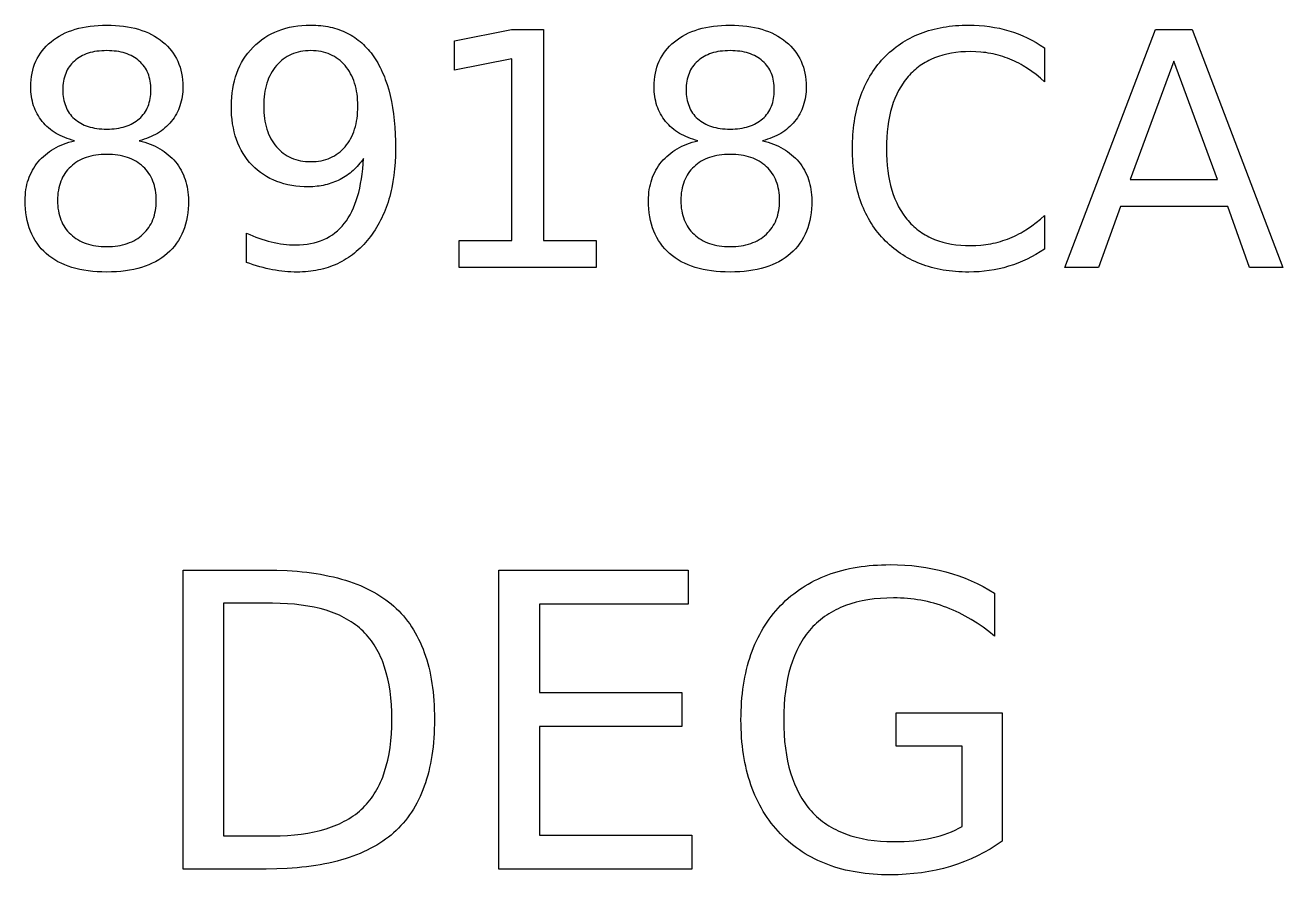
# Model space of a CAD drawing. Header units: millimetres. Extents: x 9.6 to 25.4, y 1.4 to 4.5.
# Drawn here: x 20.768 to 25.429, y 1.35 to 4.5 of the extents above; entities that cross this region are included whole.
import ezdxf

# ---------------------------------------------------------------- set-up
doc = ezdxf.new("R2010")
doc.units = ezdxf.units.MM

msp = doc.modelspace()

# ---------------------------------------------------------------- linework, layer by layer
at = {"layer": 'LASER_OUTLINE'}
for points in [[(20.951477, 4.071557), (20.942007, 4.074052), (20.932803, 4.076811), (20.923862, 4.079833), (20.915189, 4.083118), (20.90678, 4.086666), (20.898637, 4.090477), (20.89076, 4.094551), (20.883148, 4.098889), (20.875802, 4.103489), (20.86872, 4.108353), (20.861905, 4.11348), (20.855354, 4.11887), (20.84907, 4.124524), (20.84305, 4.13044), (20.837297, 4.13662), (20.831809, 4.143063), (20.82662, 4.149727), (20.821767, 4.156572), (20.817248, 4.163596), (20.813064, 4.170801), (20.809216, 4.178185), (20.805701, 4.18575), (20.80252, 4.193495), (20.799675, 4.20142), (20.797165, 4.209524), (20.794989, 4.217809), (20.793149, 4.226274), (20.791642, 4.234919), (20.79047, 4.243744), (20.789634, 4.25275), (20.789131, 4.261935), (20.788964, 4.2713), (20.789258, 4.28435), (20.790141, 4.297053), (20.791613, 4.30941), (20.793673, 4.321421), (20.796322, 4.333085), (20.79956, 4.344403), (20.803386, 4.355375), (20.807801, 4.366001), (20.812804, 4.37628), (20.818396, 4.386213), (20.824577, 4.3958), (20.831347, 4.405041), (20.838705, 4.413935), (20.846652, 4.422483), (20.855187, 4.430685), (20.864311, 4.438541), (20.873947, 4.445983), (20.88402, 4.452945), (20.894529, 4.459427), (20.905476, 4.465429), (20.916856, 4.470951), (20.928674, 4.475992), (20.940929, 4.480554), (20.953619, 4.484635), (20.966746, 4.488236), (20.980309, 4.491357), (20.994309, 4.493998), (21.008744, 4.496159), (21.023616, 4.497839), (21.038925, 4.49904), (21.054669, 4.49976), (21.07085, 4.5), (21.087101, 4.49976), (21.102909, 4.49904), (21.118274, 4.497839), (21.133196, 4.496159), (21.147675, 4.493998), (21.16171, 4.491357), (21.175301, 4.488236), (21.18845, 4.484635), (21.201156, 4.480554), (21.213418, 4.475992), (21.225237, 4.470951), (21.236613, 4.465429), (21.247546, 4.459427), (21.258035, 4.452945), (21.268082, 4.445983), (21.277685, 4.438541), (21.286773, 4.430685), (21.295275, 4.422483), (21.30319, 4.413935), (21.31052, 4.405041), (21.317262, 4.3958), (21.323419, 4.386213), (21.328989, 4.37628), (21.333973, 4.366001), (21.338372, 4.355375), (21.342182, 4.344403), (21.345408, 4.333085), (21.348045, 4.321421), (21.350097, 4.30941), (21.351563, 4.297053), (21.352443, 4.28435), (21.352736, 4.2713), (21.35257, 4.261935), (21.352066, 4.25275), (21.35123, 4.243744), (21.350058, 4.234919), (21.348552, 4.226274), (21.346711, 4.217809), (21.344535, 4.209524), (21.342025, 4.20142), (21.33918, 4.193495), (21.336, 4.18575), (21.332485, 4.178185), (21.328636, 4.170801), (21.324452, 4.163596), (21.319933, 4.156572), (21.315081, 4.149727), (21.309892, 4.143063), (21.304406, 4.13662), (21.298659, 4.13044), (21.292651, 4.124524), (21.286383, 4.11887), (21.279853, 4.11348), (21.273063, 4.108353), (21.266012, 4.103489), (21.2587, 4.098889), (21.251127, 4.094551), (21.243294, 4.090477), (21.2352, 4.086666), (21.226844, 4.083118), (21.218228, 4.079833), (21.209351, 4.076811), (21.200213, 4.074052), (21.190814, 4.071557), (21.20145, 4.068895), (21.211788, 4.065934), (21.221829, 4.062672), (21.231572, 4.05911), (21.241017, 4.055248), (21.250164, 4.051086), (21.259013, 4.046624), (21.267564, 4.041862), (21.275818, 4.036799), (21.283774, 4.031437), (21.291432, 4.025774), (21.298793, 4.019811), (21.305855, 4.013549), (21.312621, 4.006986), (21.319087, 4.000123), (21.325256, 3.99296), (21.331089, 3.985545), (21.336545, 3.977927), (21.341624, 3.970107), (21.346328, 3.962082), (21.350655, 3.953855), (21.354606, 3.945425), (21.35818, 3.936791), (21.361379, 3.927955), (21.364202, 3.918915), (21.366646, 3.909672), (21.368716, 3.900226), (21.37041, 3.890577), (21.371727, 3.880724), (21.372667, 3.870669), (21.373231, 3.86041), (21.373419, 3.849949), (21.373114, 3.834152), (21.372197, 3.818822), (21.370667, 3.803958), (21.368526, 3.78956), (21.365773, 3.775629), (21.362409, 3.762164), (21.358432, 3.749165), (21.353845, 3.736633), (21.348644, 3.724567), (21.342833, 3.712967), (21.33641, 3.701833), (21.329375, 3.691166), (21.321728, 3.680965), (21.313471, 3.671231), (21.3046, 3.661962), (21.295119, 3.65316), (21.285066, 3.644859), (21.274485, 3.637094), (21.263376, 3.629864), (21.251738, 3.623169), (21.239571, 3.61701), (21.226876, 3.611387), (21.213652, 3.606299), (21.1999, 3.601747), (21.18562, 3.597731), (21.170809, 3.594249), (21.155471, 3.591304), (21.139604, 3.588894), (21.123208, 3.587019), (21.106285, 3.585681), (21.088831, 3.584877), (21.07085, 3.584609), (21.052869, 3.584877), (21.035416, 3.585681), (21.018493, 3.587019), (21.002097, 3.588894), (20.98623, 3.591304), (20.970892, 3.594249), (20.956081, 3.597731), (20.9418, 3.601747), (20.928048, 3.606299), (20.914824, 3.611387), (20.90213, 3.61701), (20.889962, 3.623169), (20.878324, 3.629864), (20.867216, 3.637094), (20.856634, 3.644859), (20.846582, 3.65316), (20.8371, 3.661962), (20.82823, 3.671231), (20.819972, 3.680965), (20.812326, 3.691166), (20.80529, 3.701833), (20.798868, 3.712967), (20.793056, 3.724567), (20.787856, 3.736633), (20.783268, 3.749165), (20.779292, 3.762164), (20.775927, 3.775629), (20.773174, 3.78956), (20.771034, 3.803958), (20.769504, 3.818822), (20.768586, 3.834152), (20.768282, 3.849949), (20.76847, 3.86041), (20.769039, 3.870669), (20.769984, 3.880724), (20.77131, 3.890577), (20.773013, 3.900226), (20.775095, 3.909672), (20.777556, 3.918915), (20.780395, 3.927955), (20.783614, 3.936791), (20.787211, 3.945425), (20.791185, 3.953855), (20.795538, 3.962082), (20.800272, 3.970107), (20.805383, 3.977927), (20.810871, 3.985545), (20.816739, 3.99296), (20.822944, 4.000123), (20.829445, 4.006986), (20.836241, 4.013549), (20.843332, 4.019811), (20.850719, 4.025774), (20.858401, 4.031437), (20.86638, 4.036799), (20.874654, 4.041862), (20.883222, 4.046624), (20.892086, 4.051086), (20.901246, 4.055248), (20.910701, 4.05911), (20.920452, 4.062672), (20.930498, 4.065934), (20.940841, 4.068895)], [(21.589118, 3.620067), (21.589118, 3.728803), (21.600365, 3.723641), (21.611649, 3.718793), (21.622969, 3.71426), (21.634327, 3.71004), (21.645722, 3.706134), (21.657152, 3.702542), (21.66862, 3.699264), (21.680125, 3.6963), (21.691621, 3.693669), (21.703063, 3.691388), (21.714447, 3.689458), (21.725777, 3.687879), (21.737051, 3.686651), (21.74827, 3.685774), (21.759434, 3.685247), (21.770542, 3.685072), (21.785097, 3.685382), (21.799217, 3.686314), (21.8129, 3.687866), (21.826147, 3.69004), (21.838958, 3.692834), (21.851332, 3.696249), (21.86327, 3.700286), (21.874772, 3.704943), (21.885838, 3.710221), (21.896466, 3.71612), (21.906659, 3.72264), (21.916415, 3.729781), (21.925736, 3.737544), (21.934621, 3.745927), (21.943067, 3.754931), (21.951079, 3.764555), (21.958664, 3.774813), (21.965829, 3.785714), (21.972578, 3.79726), (21.97891, 3.80945), (21.984822, 3.822283), (21.990317, 3.835761), (21.995396, 3.849883), (22.000054, 3.864649), (22.004296, 3.880059), (22.00812, 3.896112), (22.011526, 3.91281), (22.014514, 3.930152), (22.017086, 3.948138), (22.019237, 3.966769), (22.020972, 3.986043), (22.022289, 4.005961), (22.017933, 3.999701), (22.013434, 3.993625), (22.008792, 3.987734), (22.004006, 3.982027), (21.999078, 3.976505), (21.994006, 3.971168), (21.988791, 3.966016), (21.983435, 3.961048), (21.977933, 3.956265), (21.972288, 3.951667), (21.966501, 3.947253), (21.960572, 3.943024), (21.954497, 3.93898), (21.948282, 3.93512), (21.941921, 3.931445), (21.935418, 3.927955), (21.928801, 3.924663), (21.922095, 3.921584), (21.915301, 3.918716), (21.90842, 3.916062), (21.90145, 3.913619), (21.894393, 3.91139), (21.887249, 3.909372), (21.880016, 3.907567), (21.872696, 3.905974), (21.865289, 3.904594), (21.857793, 3.903425), (21.85021, 3.90247), (21.834781, 3.901196), (21.819001, 3.900771), (21.80267, 3.901084), (21.78677, 3.902022), (21.771302, 3.903586), (21.756266, 3.905775), (21.741662, 3.908591), (21.72749, 3.912031), (21.713749, 3.916098), (21.70044, 3.920789), (21.687562, 3.926107), (21.675117, 3.93205), (21.663103, 3.938619), (21.651519, 3.945813), (21.640369, 3.953633), (21.62965, 3.962078), (21.619363, 3.971149), (21.609506, 3.980845), (21.600168, 3.991084), (21.591431, 4.001783), (21.583298, 4.01294), (21.575767, 4.024558), (21.568838, 4.036634), (21.562511, 4.04917), (21.556788, 4.062165), (21.551666, 4.07562), (21.547148, 4.089534), (21.543231, 4.103907), (21.539918, 4.11874), (21.537206, 4.134032), (21.535098, 4.149784), (21.533591, 4.165995), (21.532688, 4.182665), (21.532387, 4.199794), (21.5327, 4.216574), (21.533642, 4.232934), (21.535213, 4.248874), (21.537411, 4.264393), (21.540236, 4.279493), (21.543689, 4.294172), (21.54777, 4.308431), (21.552479, 4.32227), (21.557817, 4.335689), (21.563781, 4.348688), (21.570374, 4.361266), (21.577596, 4.373425), (21.585443, 4.385163), (21.59392, 4.396481), (21.603024, 4.407379), (21.612756, 4.417857), (21.62301, 4.427804), (21.63368, 4.437109), (21.644765, 4.445773), (21.656267, 4.453795), (21.668183, 4.461175), (21.680513, 4.467913), (21.693261, 4.474009), (21.706423, 4.479464), (21.720001, 4.484277), (21.733995, 4.488449), (21.748404, 4.491978), (21.76323, 4.494866), (21.778469, 4.497112), (21.794125, 4.498717), (21.810196, 4.499679), (21.826682, 4.5), (21.836178, 4.499885), (21.845532, 4.499542), (21.854745, 4.498969), (21.863816, 4.498167), (21.872746, 4.497136), (21.881535, 4.495876), (21.890181, 4.494387), (21.898688, 4.492668), (21.907052, 4.490721), (21.915274, 4.488544), (21.923355, 4.486139), (21.931296, 4.483504), (21.939094, 4.48064), (21.946752, 4.477547), (21.954268, 4.474225), (21.961642, 4.470674), (21.968875, 4.466893), (21.975967, 4.462884), (21.982917, 4.458646), (21.989726, 4.454178), (21.996395, 4.449481), (22.00292, 4.444555), (22.009305, 4.4394), (22.015549, 4.434016), (22.02165, 4.428403), (22.027611, 4.422561), (22.033431, 4.416489), (22.039108, 4.410189), (22.044644, 4.403659), (22.05004, 4.3969), (22.055293, 4.389912), (22.060405, 4.382695), (22.065368, 4.37526), (22.070175, 4.367618), (22.074821, 4.359768), (22.079311, 4.351712), (22.083644, 4.343448), (22.087819, 4.334977), (22.091837, 4.326299), (22.095697, 4.317413), (22.099399, 4.308321), (22.102944, 4.299021), (22.109561, 4.2798), (22.115548, 4.25975), (22.120905, 4.238871), (22.125631, 4.217164), (22.129728, 4.194628), (22.133193, 4.171264), (22.136029, 4.14707), (22.138236, 4.122048), (22.139812, 4.096197), (22.140756, 4.069518), (22.141071, 4.042009), (22.140684, 4.016262), (22.139525, 3.991173), (22.137591, 3.966742), (22.134884, 3.942969), (22.131404, 3.919853), (22.127151, 3.897396), (22.124735, 3.886414), (22.122125, 3.875596), (22.119321, 3.864943), (22.116325, 3.854455), (22.113135, 3.844131), (22.109751, 3.833971), (22.106175, 3.823976), (22.102405, 3.814145), (22.098442, 3.804479), (22.094285, 3.794977), (22.089935, 3.78564), (22.085392, 3.776467), (22.080655, 3.767459), (22.075725, 3.758615), (22.070602, 3.749935), (22.065286, 3.741421), (22.059776, 3.73307), (22.054072, 3.724884), (22.048176, 3.716863), (22.042086, 3.709006), (22.035833, 3.701352), (22.029446, 3.693942), (22.022926, 3.686775), (22.016273, 3.67985), (22.009487, 3.673169), (22.002567, 3.66673), (21.995514, 3.660535), (21.988327, 3.654582), (21.981008, 3.648873), (21.973555, 3.643406), (21.965968, 3.638182), (21.95825, 3.633202), (21.950396, 3.628464), (21.942409, 3.623969), (21.93429, 3.619717), (21.926037, 3.615709), (21.917651, 3.611943), (21.909132, 3.60842), (21.900478, 3.60514), (21.891692, 3.602103), (21.882773, 3.599309), (21.87372, 3.596758), (21.864534, 3.594449), (21.855215, 3.592384), (21.845762, 3.590562), (21.836177, 3.588983), (21.826457, 3.587646), (21.816604, 3.586553), (21.806618, 3.585703), (21.796499, 3.585095), (21.786246, 3.584731), (21.775861, 3.584609), (21.764615, 3.584748), (21.75333, 3.585163), (21.74201, 3.585856), (21.730652, 3.586826), (21.719258, 3.588072), (21.707826, 3.589596), (21.696358, 3.591396), (21.684853, 3.593474), (21.673274, 3.595828), (21.661584, 3.59846), (21.649784, 3.601369), (21.637873, 3.604554), (21.62585, 3.608017), (21.613717, 3.611756), (21.601473, 3.615773)], [(22.376272, 3.70221), (22.571287, 3.70221), (22.571287, 4.375308), (22.359134, 4.33276), (22.359134, 4.441495), (22.570105, 4.484044), (22.689478, 4.484044), (22.689478, 3.70221), (22.884493, 3.70221), (22.884493, 3.601747), (22.376272, 3.601747)], [(23.261523, 4.071557), (23.252053, 4.074052), (23.242849, 4.076811), (23.233909, 4.079833), (23.225235, 4.083118), (23.216826, 4.086666), (23.208683, 4.090477), (23.200806, 4.094551), (23.193194, 4.098889), (23.185848, 4.103489), (23.178766, 4.108353), (23.171951, 4.11348), (23.165401, 4.11887), (23.159116, 4.124524), (23.153098, 4.13044), (23.147343, 4.13662), (23.141855, 4.143063), (23.136666, 4.149727), (23.131813, 4.156572), (23.127294, 4.163596), (23.12311, 4.170801), (23.119262, 4.178185), (23.115747, 4.18575), (23.112567, 4.193495), (23.109721, 4.20142), (23.107211, 4.209524), (23.105035, 4.217809), (23.103195, 4.226274), (23.101688, 4.234919), (23.100517, 4.243744), (23.09968, 4.25275), (23.099179, 4.261935), (23.09901, 4.2713), (23.099305, 4.28435), (23.100188, 4.297053), (23.101659, 4.30941), (23.103721, 4.321421), (23.106368, 4.333085), (23.109606, 4.344403), (23.113432, 4.355375), (23.117847, 4.366001), (23.122851, 4.37628), (23.128443, 4.386213), (23.134623, 4.3958), (23.141393, 4.405041), (23.148751, 4.413935), (23.156698, 4.422483), (23.165233, 4.430685), (23.174357, 4.438541), (23.183994, 4.445983), (23.194066, 4.452945), (23.204576, 4.459427), (23.215522, 4.465429), (23.226903, 4.470951), (23.238721, 4.475992), (23.250975, 4.480554), (23.263665, 4.484635), (23.276792, 4.488236), (23.290355, 4.491357), (23.304355, 4.493998), (23.31879, 4.496159), (23.333662, 4.497839), (23.348971, 4.49904), (23.364715, 4.49976), (23.380896, 4.5), (23.397149, 4.49976), (23.412956, 4.49904), (23.42832, 4.497839), (23.443242, 4.496159), (23.457721, 4.493998), (23.471756, 4.491357), (23.485349, 4.488236), (23.498496, 4.484635), (23.511202, 4.480554), (23.523464, 4.475992), (23.535283, 4.470951), (23.546659, 4.465429), (23.557592, 4.459427), (23.568082, 4.452945), (23.578128, 4.445983), (23.587731, 4.438541), (23.596819, 4.430685), (23.605321, 4.422483), (23.613237, 4.413935), (23.620566, 4.405041), (23.627309, 4.3958), (23.633465, 4.386213), (23.639035, 4.37628), (23.644019, 4.366001), (23.648418, 4.355375), (23.652228, 4.344403), (23.655454, 4.333085), (23.658091, 4.321421), (23.660145, 4.30941), (23.661609, 4.297053), (23.662489, 4.28435), (23.662782, 4.2713), (23.662616, 4.261935), (23.662113, 4.25275), (23.661276, 4.243744), (23.660104, 4.234919), (23.658598, 4.226274), (23.656757, 4.217809), (23.654582, 4.209524), (23.652071, 4.20142), (23.649226, 4.193495), (23.646046, 4.18575), (23.642532, 4.178185), (23.638682, 4.170801), (23.634498, 4.163596), (23.62998, 4.156572), (23.625127, 4.149727), (23.619938, 4.143063), (23.614452, 4.13662), (23.608705, 4.13044), (23.602697, 4.124524), (23.596429, 4.11887), (23.5899, 4.11348), (23.583109, 4.108353), (23.576058, 4.103489), (23.568746, 4.098889), (23.561174, 4.094551), (23.55334, 4.090477), (23.545246, 4.086666), (23.53689, 4.083118), (23.528274, 4.079833), (23.519397, 4.076811), (23.510259, 4.074052), (23.50086, 4.071557), (23.511496, 4.068895), (23.521835, 4.065934), (23.531875, 4.062672), (23.541618, 4.05911), (23.551063, 4.055248), (23.56021, 4.051086), (23.569059, 4.046624), (23.577611, 4.041862), (23.585864, 4.036799), (23.59382, 4.031437), (23.601479, 4.025774), (23.608839, 4.019811), (23.615902, 4.013549), (23.622667, 4.006986), (23.629133, 4.000123), (23.635303, 3.99296), (23.641135, 3.985545), (23.646591, 3.977927), (23.651671, 3.970107), (23.656374, 3.962082), (23.660701, 3.953855), (23.664652, 3.945425), (23.668228, 3.936791), (23.671425, 3.927955), (23.674247, 3.918915), (23.676693, 3.909672), (23.678762, 3.900226), (23.680456, 3.890577), (23.681773, 3.880724), (23.682713, 3.870669), (23.683277, 3.86041), (23.683466, 3.849949), (23.68316, 3.834152), (23.682243, 3.818822), (23.680713, 3.803958), (23.678573, 3.78956), (23.675819, 3.775629), (23.672455, 3.762164), (23.668478, 3.749165), (23.663891, 3.736633), (23.65869, 3.724567), (23.652879, 3.712967), (23.646456, 3.701833), (23.639421, 3.691166), (23.631774, 3.680965), (23.623517, 3.671231), (23.614646, 3.661962), (23.605165, 3.65316), (23.595112, 3.644859), (23.584531, 3.637094), (23.573422, 3.629864), (23.561784, 3.623169), (23.549619, 3.61701), (23.536922, 3.611387), (23.523699, 3.606299), (23.509946, 3.601747), (23.495666, 3.597731), (23.480856, 3.594249), (23.465517, 3.591304), (23.44965, 3.588894), (23.433256, 3.587019), (23.416331, 3.585681), (23.398878, 3.584877), (23.380896, 3.584609), (23.362915, 3.584877), (23.345462, 3.585681), (23.328539, 3.587019), (23.312143, 3.588894), (23.296276, 3.591304), (23.280938, 3.594249), (23.266127, 3.597731), (23.251846, 3.601747), (23.238094, 3.606299), (23.22487, 3.611387), (23.212176, 3.61701), (23.200008, 3.623169), (23.18837, 3.629864), (23.177262, 3.637094), (23.166681, 3.644859), (23.15663, 3.65316), (23.147147, 3.661962), (23.138278, 3.671231), (23.130018, 3.680965), (23.122372, 3.691166), (23.115337, 3.701833), (23.108913, 3.712967), (23.103102, 3.724567), (23.097902, 3.736633), (23.093314, 3.749165), (23.089338, 3.762164), (23.085974, 3.775629), (23.083222, 3.78956), (23.08108, 3.803958), (23.07955, 3.818822), (23.078633, 3.834152), (23.078328, 3.849949), (23.078516, 3.86041), (23.079085, 3.870669), (23.08003, 3.880724), (23.081356, 3.890577), (23.083059, 3.900226), (23.085141, 3.909672), (23.087602, 3.918915), (23.090441, 3.927955), (23.09366, 3.936791), (23.097257, 3.945425), (23.101231, 3.953855), (23.105585, 3.962082), (23.110318, 3.970107), (23.115429, 3.977927), (23.120917, 3.985545), (23.126785, 3.99296), (23.13299, 4.000123), (23.139491, 4.006986), (23.146287, 4.013549), (23.153378, 4.019811), (23.160765, 4.025774), (23.168448, 4.031437), (23.176426, 4.036799), (23.1847, 4.041862), (23.193268, 4.046624), (23.202132, 4.051086), (23.211292, 4.055248), (23.220747, 4.05911), (23.230498, 4.062672), (23.240544, 4.065934), (23.250887, 4.068895)], [(24.54567, 4.416084), (24.54567, 4.290211), (24.530476, 4.303803), (24.515034, 4.316508), (24.49934, 4.328327), (24.483398, 4.33926), (24.467208, 4.349306), (24.459018, 4.353997), (24.450767, 4.358466), (24.442453, 4.362714), (24.434076, 4.366739), (24.425638, 4.370544), (24.417137, 4.374126), (24.408572, 4.37749), (24.39994, 4.380636), (24.39124, 4.383566), (24.382475, 4.386278), (24.373641, 4.388773), (24.364742, 4.391052), (24.355774, 4.393113), (24.34674, 4.394958), (24.337639, 4.396585), (24.328471, 4.397995), (24.319236, 4.399189), (24.309934, 4.400165), (24.291131, 4.401467), (24.272058, 4.401901), (24.253425, 4.40154), (24.235344, 4.400456), (24.217819, 4.39865), (24.200847, 4.396121), (24.18443, 4.39287), (24.168566, 4.388896), (24.153257, 4.384199), (24.138503, 4.37878), (24.1243, 4.372639), (24.117407, 4.369297), (24.110653, 4.365775), (24.104037, 4.362072), (24.097559, 4.358188), (24.091221, 4.354124), (24.08502, 4.349879), (24.078958, 4.345453), (24.073035, 4.340847), (24.067251, 4.33606), (24.061603, 4.331093), (24.056096, 4.325945), (24.050726, 4.320616), (24.045496, 4.315107), (24.040403, 4.309417), (24.035458, 4.303556), (24.030671, 4.297534), (24.026041, 4.291351), (24.021566, 4.285008), (24.01309, 4.271837), (24.005241, 4.258022), (23.99802, 4.243563), (23.991428, 4.22846), (23.985463, 4.212714), (23.980125, 4.196323), (23.975417, 4.179288), (23.971335, 4.161609), (23.967882, 4.143285), (23.965056, 4.124318), (23.962858, 4.104707), (23.961289, 4.084452), (23.960347, 4.063553), (23.960033, 4.042009), (23.960347, 4.020537), (23.961289, 3.999705), (23.962858, 3.979512), (23.965056, 3.959959), (23.967882, 3.941045), (23.971335, 3.92277), (23.975417, 3.905135), (23.980125, 3.888139), (23.985463, 3.871783), (23.991428, 3.856066), (23.99802, 3.840988), (24.005241, 3.82655), (24.01309, 3.812752), (24.021566, 3.799593), (24.030671, 3.787073), (24.035458, 3.781053), (24.040403, 3.775193), (24.045496, 3.769503), (24.050726, 3.763993), (24.056096, 3.758665), (24.061603, 3.753517), (24.067251, 3.748549), (24.073035, 3.743762), (24.078958, 3.739156), (24.08502, 3.734731), (24.091221, 3.730486), (24.097559, 3.726422), (24.104037, 3.722538), (24.110653, 3.718835), (24.117407, 3.715313), (24.1243, 3.711971), (24.138503, 3.705829), (24.153257, 3.70041), (24.168566, 3.695714), (24.18443, 3.69174), (24.200847, 3.688488), (24.217819, 3.68596), (24.235344, 3.684153), (24.253425, 3.683069), (24.272058, 3.682708), (24.291131, 3.683142), (24.309934, 3.684444), (24.319236, 3.685421), (24.328471, 3.686614), (24.337639, 3.688024), (24.34674, 3.689652), (24.355774, 3.691496), (24.364742, 3.693558), (24.373641, 3.695836), (24.382475, 3.698332), (24.39124, 3.701044), (24.39994, 3.703973), (24.408572, 3.70712), (24.417137, 3.710483), (24.425638, 3.714066), (24.434076, 3.71787), (24.442453, 3.721896), (24.450767, 3.726143), (24.459018, 3.730612), (24.467208, 3.735303), (24.483398, 3.745349), (24.49934, 3.756282), (24.515034, 3.768101), (24.530476, 3.780807), (24.54567, 3.794399), (24.54567, 3.669707), (24.529894, 3.659402), (24.513889, 3.649762), (24.49765, 3.640787), (24.481182, 3.632477), (24.464484, 3.624831), (24.447553, 3.617851), (24.430392, 3.611535), (24.413002, 3.605884), (24.39537, 3.600898), (24.377488, 3.596576), (24.359357, 3.59292), (24.340978, 3.589928), (24.32235, 3.587601), (24.303472, 3.585939), (24.284343, 3.584942), (24.264966, 3.584609), (24.252528, 3.584729), (24.240257, 3.585088), (24.228151, 3.585687), (24.216212, 3.586525), (24.204439, 3.587603), (24.192833, 3.58892), (24.181393, 3.590477), (24.170119, 3.592273), (24.159011, 3.594309), (24.148069, 3.596584), (24.137293, 3.599099), (24.126683, 3.601853), (24.116239, 3.604847), (24.105962, 3.60808), (24.095851, 3.611553), (24.085907, 3.615265), (24.076128, 3.619217), (24.066516, 3.623408), (24.05707, 3.627839), (24.04779, 3.632509), (24.038677, 3.637419), (24.029729, 3.642568), (24.020948, 3.647957), (24.012333, 3.653585), (24.003884, 3.659453), (23.995601, 3.66556), (23.987485, 3.671907), (23.979534, 3.678493), (23.97175, 3.685319), (23.964133, 3.692384), (23.956681, 3.699689), (23.949396, 3.707233), (23.942307, 3.714984), (23.935441, 3.72291), (23.928802, 3.731012), (23.922387, 3.739288), (23.916199, 3.747738), (23.910233, 3.756364), (23.904494, 3.765165), (23.898981, 3.77414), (23.893691, 3.78329), (23.888627, 3.792616), (23.883789, 3.802116), (23.879174, 3.81179), (23.874785, 3.82164), (23.870621, 3.831665), (23.866682, 3.841864), (23.862969, 3.852239), (23.85948, 3.862788), (23.856216, 3.873512), (23.853178, 3.884411), (23.850364, 3.895485), (23.847776, 3.906733), (23.845413, 3.918157), (23.843275, 3.929755), (23.841362, 3.941528), (23.839675, 3.953476), (23.838211, 3.965599), (23.836973, 3.977897), (23.83596, 3.99037), (23.835172, 4.003017), (23.834609, 4.01584), (23.834272, 4.028837), (23.834159, 4.042009), (23.834272, 4.055218), (23.834609, 4.06825), (23.835172, 4.081107), (23.83596, 4.093787), (23.836973, 4.106292), (23.838211, 4.11862), (23.839675, 4.130772), (23.841362, 4.142749), (23.843275, 4.154549), (23.845413, 4.166173), (23.847776, 4.177622), (23.850364, 4.188894), (23.853178, 4.19999), (23.856216, 4.210911), (23.85948, 4.221655), (23.862969, 4.232223), (23.866682, 4.242615), (23.870621, 4.252832), (23.874785, 4.262872), (23.879174, 4.272736), (23.883789, 4.282424), (23.888627, 4.291936), (23.893691, 4.301272), (23.898981, 4.310432), (23.904494, 4.319417), (23.910233, 4.328225), (23.916199, 4.336857), (23.922387, 4.345313), (23.928802, 4.353593), (23.935441, 4.361697), (23.942307, 4.369625), (23.949396, 4.377377), (23.956681, 4.384921), (23.964133, 4.392226), (23.97175, 4.399291), (23.979534, 4.406117), (23.987485, 4.412703), (23.995601, 4.419049), (24.003884, 4.425157), (24.012333, 4.431024), (24.020948, 4.436653), (24.029729, 4.442041), (24.038677, 4.447191), (24.04779, 4.4521), (24.05707, 4.45677), (24.066516, 4.461201), (24.076128, 4.465392), (24.085907, 4.469344), (24.095851, 4.473056), (24.105962, 4.476529), (24.116239, 4.479762), (24.126683, 4.482756), (24.137293, 4.48551), (24.148069, 4.488025), (24.159011, 4.4903), (24.170119, 4.492336), (24.181393, 4.494132), (24.192833, 4.495689), (24.204439, 4.497006), (24.216212, 4.498084), (24.228151, 4.498922), (24.240257, 4.499521), (24.252528, 4.49988), (24.264966, 4.5), (24.28462, 4.499672), (24.303988, 4.498689), (24.323069, 4.49705), (24.341864, 4.494755), (24.360374, 4.491805), (24.378597, 4.488199), (24.396532, 4.483938), (24.414182, 4.479021), (24.431556, 4.473449), (24.448662, 4.46722), (24.465499, 4.460337), (24.482069, 4.452797), (24.498371, 4.444603), (24.514405, 4.435752), (24.530171, 4.426246)], [(24.957566, 4.484044), (25.092895, 4.484044), (25.42915, 3.601747), (25.305048, 3.601747), (25.224678, 3.828083), (24.826966, 3.828083), (24.746595, 3.601747), (24.620722, 3.601747)], [(20.907746, 4.260072), (20.907914, 4.251621), (20.908417, 4.243405), (20.909253, 4.235425), (20.910424, 4.22768), (20.91193, 4.220171), (20.913771, 4.212897), (20.915948, 4.205859), (20.918457, 4.199056), (20.921302, 4.192488), (20.924482, 4.186156), (20.927997, 4.18006), (20.931846, 4.174199), (20.936031, 4.168573), (20.940549, 4.163183), (20.945403, 4.158028), (20.95059, 4.153109), (20.956081, 4.148457), (20.961842, 4.144106), (20.967872, 4.140055), (20.974173, 4.136304), (20.980745, 4.132853), (20.987585, 4.129702), (20.994696, 4.126851), (21.002078, 4.1243), (21.009729, 4.122049), (21.01765, 4.120099), (21.025842, 4.118448), (21.034304, 4.117098), (21.043035, 4.116047), (21.052036, 4.115297), (21.061308, 4.114847), (21.07085, 4.114697), (21.080323, 4.114847), (21.089534, 4.115297), (21.098485, 4.116047), (21.107175, 4.117098), (21.115606, 4.118448), (21.123773, 4.120099), (21.13168, 4.122049), (21.139328, 4.1243), (21.146713, 4.126851), (21.153838, 4.129702), (21.160702, 4.132853), (21.167305, 4.136304), (21.173648, 4.140055), (21.17973, 4.144106), (21.18555, 4.148457), (21.191111, 4.153109), (21.196369, 4.158028), (21.20129, 4.163183), (21.205872, 4.168573), (21.210113, 4.174199), (21.214015, 4.18006), (21.217578, 4.186156), (21.220802, 4.192488), (21.223686, 4.199056), (21.226231, 4.205859), (21.228437, 4.212897), (21.230303, 4.220171), (21.231831, 4.22768), (21.233019, 4.235425), (21.233866, 4.243405), (21.234375, 4.251621), (21.234545, 4.260072), (21.234375, 4.268523), (21.233866, 4.276739), (21.233019, 4.284719), (21.231831, 4.292464), (21.230303, 4.299973), (21.228437, 4.307247), (21.226231, 4.314285), (21.223686, 4.321088), (21.220802, 4.327656), (21.217578, 4.333988), (21.214015, 4.340084), (21.210113, 4.345945), (21.205872, 4.351571), (21.20129, 4.356961), (21.196369, 4.362116), (21.191111, 4.367035), (21.18555, 4.371686), (21.17973, 4.376038), (21.173648, 4.380089), (21.167305, 4.38384), (21.160702, 4.387291), (21.153838, 4.390442), (21.146713, 4.393293), (21.139328, 4.395844), (21.13168, 4.398095), (21.123773, 4.400045), (21.115606, 4.401696), (21.107175, 4.403046), (21.098485, 4.404097), (21.089534, 4.404847), (21.080323, 4.405297), (21.07085, 4.405447), (21.061308, 4.405297), (21.052036, 4.404847), (21.043035, 4.404097), (21.034304, 4.403046), (21.025842, 4.401696), (21.01765, 4.400045), (21.009729, 4.398095), (21.002078, 4.395844), (20.994696, 4.393293), (20.987585, 4.390442), (20.980745, 4.387291), (20.974173, 4.38384), (20.967872, 4.380089), (20.961842, 4.376038), (20.956081, 4.371686), (20.95059, 4.367035), (20.945403, 4.362116), (20.940549, 4.356961), (20.936031, 4.351571), (20.931846, 4.345945), (20.927997, 4.340084), (20.924482, 4.333988), (20.921302, 4.327656), (20.918457, 4.321088), (20.915948, 4.314285), (20.913771, 4.307247), (20.91193, 4.299973), (20.910424, 4.292464), (20.909253, 4.284719), (20.908417, 4.276739), (20.907914, 4.268523)], [(21.826682, 3.994142), (21.836599, 3.994357), (21.846253, 3.995001), (21.855647, 3.996074), (21.864781, 3.997577), (21.873653, 3.999509), (21.882265, 4.00187), (21.890615, 4.004661), (21.898705, 4.007882), (21.906534, 4.011531), (21.914102, 4.01561), (21.921411, 4.020118), (21.928456, 4.025056), (21.935243, 4.030423), (21.941767, 4.03622), (21.94803, 4.042446), (21.954034, 4.049101), (21.959723, 4.05613), (21.965045, 4.063478), (21.97, 4.071144), (21.974588, 4.079129), (21.978809, 4.087432), (21.982662, 4.096054), (21.986149, 4.104995), (21.989269, 4.114254), (21.992022, 4.123831), (21.994408, 4.133727), (21.996426, 4.143942), (21.998078, 4.154476), (21.999364, 4.165327), (22.00028, 4.176498), (22.000831, 4.187987), (22.001014, 4.199794), (22.000831, 4.211532), (22.00028, 4.222957), (21.999364, 4.234071), (21.998078, 4.244873), (21.996426, 4.255364), (21.994408, 4.265543), (21.992022, 4.27541), (21.989269, 4.284966), (21.986149, 4.29421), (21.982662, 4.303142), (21.978809, 4.311763), (21.974588, 4.320072), (21.97, 4.32807), (21.965045, 4.335756), (21.959723, 4.34313), (21.954034, 4.350193), (21.94803, 4.356884), (21.941767, 4.363143), (21.935243, 4.368971), (21.928456, 4.374366), (21.921411, 4.379331), (21.914102, 4.383863), (21.906534, 4.387964), (21.898705, 4.391633), (21.890615, 4.394871), (21.882265, 4.397677), (21.873653, 4.400051), (21.864781, 4.401994), (21.855647, 4.403505), (21.846253, 4.404584), (21.836599, 4.405231), (21.826682, 4.405447), (21.816767, 4.405231), (21.807112, 4.404584), (21.797718, 4.403505), (21.788584, 4.401994), (21.779712, 4.400051), (21.7711, 4.397677), (21.76275, 4.394871), (21.75466, 4.391633), (21.746831, 4.387964), (21.739263, 4.383863), (21.731955, 4.379331), (21.724909, 4.374366), (21.718123, 4.368971), (21.711599, 4.363143), (21.705335, 4.356884), (21.699332, 4.350193), (21.693642, 4.34313), (21.68832, 4.335756), (21.683366, 4.32807), (21.678777, 4.320072), (21.674557, 4.311763), (21.670702, 4.303142), (21.667216, 4.29421), (21.664096, 4.284966), (21.661344, 4.27541), (21.658957, 4.265543), (21.65694, 4.255364), (21.655288, 4.244873), (21.654002, 4.234071), (21.653085, 4.222957), (21.652534, 4.211532), (21.652351, 4.199794), (21.652534, 4.187987), (21.653085, 4.176498), (21.654002, 4.165327), (21.655288, 4.154476), (21.65694, 4.143942), (21.658957, 4.133727), (21.661344, 4.123831), (21.664096, 4.114254), (21.667216, 4.104995), (21.670702, 4.096054), (21.674557, 4.087432), (21.678777, 4.079129), (21.683366, 4.071144), (21.68832, 4.063478), (21.693642, 4.05613), (21.699332, 4.049101), (21.705335, 4.042446), (21.711599, 4.03622), (21.718123, 4.030423), (21.724909, 4.025056), (21.731955, 4.020118), (21.739263, 4.01561), (21.746831, 4.011531), (21.75466, 4.007882), (21.76275, 4.004661), (21.7711, 4.00187), (21.779712, 3.999509), (21.788584, 3.997577), (21.797718, 3.996074), (21.807112, 3.995001), (21.816767, 3.994357)], [(23.217792, 4.260072), (23.21796, 4.251621), (23.218463, 4.243405), (23.219299, 4.235425), (23.22047, 4.22768), (23.221976, 4.220171), (23.223817, 4.212897), (23.225994, 4.205859), (23.228504, 4.199056), (23.23135, 4.192488), (23.234528, 4.186156), (23.238043, 4.18006), (23.241892, 4.174199), (23.246077, 4.168573), (23.250595, 4.163183), (23.255449, 4.158028), (23.260638, 4.153109), (23.266127, 4.148457), (23.271888, 4.144106), (23.277919, 4.140055), (23.28422, 4.136304), (23.29079, 4.132853), (23.297632, 4.129702), (23.304744, 4.126851), (23.312124, 4.1243), (23.319775, 4.122049), (23.327696, 4.120099), (23.335888, 4.118448), (23.344349, 4.117098), (23.353081, 4.116047), (23.362083, 4.115297), (23.371354, 4.114847), (23.380896, 4.114697), (23.390369, 4.114847), (23.399581, 4.115297), (23.408532, 4.116047), (23.417223, 4.117098), (23.425652, 4.118448), (23.433819, 4.120099), (23.441727, 4.122049), (23.449374, 4.1243), (23.456759, 4.126851), (23.463884, 4.129702), (23.470748, 4.132853), (23.477351, 4.136304), (23.483694, 4.140055), (23.489776, 4.144106), (23.495596, 4.148457), (23.501157, 4.153109), (23.506415, 4.158028), (23.511336, 4.163183), (23.515918, 4.168573), (23.520159, 4.174199), (23.524061, 4.18006), (23.527624, 4.186156), (23.530848, 4.192488), (23.533732, 4.199056), (23.536277, 4.205859), (23.538483, 4.212897), (23.540349, 4.220171), (23.541877, 4.22768), (23.543064, 4.235425), (23.543912, 4.243405), (23.544421, 4.251621), (23.544591, 4.260072), (23.544421, 4.268523), (23.543912, 4.276739), (23.543064, 4.284719), (23.541877, 4.292464), (23.540349, 4.299973), (23.538483, 4.307247), (23.536277, 4.314285), (23.533732, 4.321088), (23.530848, 4.327656), (23.527624, 4.333988), (23.524061, 4.340084), (23.520159, 4.345945), (23.515918, 4.351571), (23.511336, 4.356961), (23.506415, 4.362116), (23.501157, 4.367035), (23.495596, 4.371686), (23.489776, 4.376038), (23.483694, 4.380089), (23.477351, 4.38384), (23.470748, 4.387291), (23.463884, 4.390442), (23.456759, 4.393293), (23.449374, 4.395844), (23.441727, 4.398095), (23.433819, 4.400045), (23.425652, 4.401696), (23.417223, 4.403046), (23.408532, 4.404097), (23.399581, 4.404847), (23.390369, 4.405297), (23.380896, 4.405447), (23.371354, 4.405297), (23.362083, 4.404847), (23.353081, 4.404097), (23.344349, 4.403046), (23.335888, 4.401696), (23.327696, 4.400045), (23.319775, 4.398095), (23.312124, 4.395844), (23.304744, 4.393293), (23.297632, 4.390442), (23.29079, 4.387291), (23.28422, 4.38384), (23.277919, 4.380089), (23.271888, 4.376038), (23.266127, 4.371686), (23.260638, 4.367035), (23.255449, 4.362116), (23.250595, 4.356961), (23.246077, 4.351571), (23.241892, 4.345945), (23.238043, 4.340084), (23.234528, 4.333988), (23.23135, 4.327656), (23.228504, 4.321088), (23.225994, 4.314285), (23.223817, 4.307247), (23.221976, 4.299973), (23.22047, 4.292464), (23.219299, 4.284719), (23.218463, 4.276739), (23.21796, 4.268523)], [(25.024935, 4.366444), (24.863014, 3.927364), (25.187448, 3.927364)], [(21.07085, 4.020735), (21.060356, 4.020557), (21.050143, 4.020024), (21.040216, 4.019135), (21.030573, 4.017891), (21.021213, 4.016291), (21.012138, 4.014336), (21.003346, 4.012025), (20.994839, 4.009359), (20.986615, 4.006337), (20.978676, 4.00296), (20.971019, 3.999227), (20.963648, 3.995139), (20.956559, 3.990695), (20.949755, 3.985896), (20.943236, 3.980741), (20.936999, 3.975231), (20.931095, 3.969409), (20.925573, 3.96332), (20.92043, 3.956962), (20.915669, 3.950337), (20.911288, 3.943444), (20.907289, 3.936284), (20.903671, 3.928855), (20.900433, 3.921159), (20.897576, 3.913195), (20.895101, 3.904963), (20.893006, 3.896463), (20.891292, 3.887696), (20.889959, 3.878661), (20.889007, 3.869358), (20.888435, 3.859787), (20.888245, 3.849949), (20.888435, 3.84011), (20.889007, 3.830539), (20.889959, 3.821236), (20.891292, 3.812201), (20.893006, 3.803434), (20.895101, 3.794934), (20.897576, 3.786702), (20.900433, 3.778738), (20.903671, 3.771042), (20.907289, 3.763614), (20.911288, 3.756453), (20.915669, 3.74956), (20.92043, 3.742935), (20.925573, 3.736577), (20.931095, 3.730488), (20.936999, 3.724666), (20.943236, 3.719156), (20.949755, 3.714001), (20.956559, 3.709202), (20.963648, 3.704758), (20.971019, 3.70067), (20.978676, 3.696937), (20.986615, 3.69356), (20.994839, 3.690538), (21.003346, 3.687872), (21.012138, 3.685561), (21.021213, 3.683606), (21.030573, 3.682006), (21.040216, 3.680762), (21.050143, 3.679873), (21.060356, 3.67934), (21.07085, 3.679162), (21.081346, 3.679341), (21.091561, 3.679878), (21.101495, 3.680773), (21.111146, 3.682025), (21.120517, 3.683635), (21.129604, 3.685603), (21.138411, 3.687929), (21.146936, 3.690612), (21.155179, 3.693653), (21.163141, 3.697053), (21.170821, 3.70081), (21.178219, 3.704924), (21.185336, 3.709397), (21.192172, 3.714227), (21.198725, 3.719415), (21.204997, 3.724961), (21.210938, 3.730817), (21.216493, 3.736933), (21.221666, 3.74331), (21.226456, 3.749948), (21.230863, 3.756847), (21.234886, 3.764006), (21.238527, 3.771427), (21.241785, 3.779108), (21.244658, 3.78705), (21.247149, 3.795253), (21.249257, 3.803717), (21.250981, 3.812441), (21.252322, 3.821427), (21.25328, 3.830673), (21.253856, 3.840181), (21.254047, 3.849949), (21.253856, 3.859787), (21.253285, 3.869358), (21.252333, 3.878661), (21.250999, 3.887696), (21.249285, 3.896463), (21.24719, 3.904963), (21.244715, 3.913195), (21.241858, 3.921159), (21.23862, 3.928855), (21.235003, 3.936284), (21.231002, 3.943444), (21.226622, 3.950337), (21.221861, 3.956962), (21.216719, 3.96332), (21.211196, 3.969409), (21.205292, 3.975231), (21.199054, 3.980741), (21.192527, 3.985896), (21.185711, 3.990695), (21.178607, 3.995139), (21.171214, 3.999227), (21.163533, 4.00296), (21.155563, 4.006337), (21.147305, 4.009359), (21.138758, 4.012025), (21.129922, 4.014336), (21.120798, 4.016291), (21.111386, 4.017891), (21.101685, 4.019135), (21.091696, 4.020024), (21.081418, 4.020557)], [(23.380896, 4.020735), (23.370401, 4.020557), (23.36019, 4.020024), (23.350262, 4.019135), (23.340619, 4.017891), (23.331259, 4.016291), (23.322184, 4.014336), (23.313392, 4.012025), (23.304885, 4.009359), (23.296661, 4.006337), (23.288722, 4.00296), (23.281065, 3.999227), (23.273694, 3.995139), (23.266605, 3.990695), (23.259801, 3.985896), (23.253281, 3.980741), (23.247045, 3.975231), (23.241141, 3.969409), (23.235619, 3.96332), (23.230476, 3.956962), (23.225715, 3.950337), (23.221335, 3.943444), (23.217335, 3.936284), (23.213718, 3.928855), (23.210479, 3.921159), (23.207623, 3.913195), (23.205147, 3.904963), (23.203052, 3.896463), (23.201338, 3.887696), (23.200005, 3.878661), (23.199053, 3.869358), (23.198481, 3.859787), (23.198291, 3.849949), (23.198481, 3.84011), (23.199053, 3.830539), (23.200005, 3.821236), (23.201338, 3.812201), (23.203052, 3.803434), (23.205147, 3.794934), (23.207623, 3.786702), (23.210479, 3.778738), (23.213718, 3.771042), (23.217335, 3.763614), (23.221335, 3.756453), (23.225715, 3.74956), (23.230476, 3.742935), (23.235619, 3.736577), (23.241141, 3.730488), (23.247045, 3.724666), (23.253281, 3.719156), (23.259801, 3.714001), (23.266605, 3.709202), (23.273694, 3.704758), (23.281065, 3.70067), (23.288722, 3.696937), (23.296661, 3.69356), (23.304885, 3.690538), (23.313392, 3.687872), (23.322184, 3.685561), (23.331259, 3.683606), (23.340619, 3.682006), (23.350262, 3.680762), (23.36019, 3.679873), (23.370401, 3.67934), (23.380896, 3.679162), (23.391393, 3.679341), (23.401607, 3.679878), (23.411541, 3.680773), (23.421192, 3.682025), (23.430563, 3.683635), (23.43965, 3.685603), (23.448457, 3.687929), (23.456982, 3.690612), (23.465225, 3.693653), (23.473187, 3.697053), (23.480867, 3.70081), (23.488266, 3.704924), (23.495382, 3.709397), (23.502218, 3.714227), (23.508771, 3.719415), (23.515043, 3.724961), (23.520983, 3.730817), (23.526539, 3.736933), (23.531712, 3.74331), (23.536502, 3.749948), (23.540909, 3.756847), (23.544933, 3.764006), (23.548573, 3.771427), (23.551831, 3.779108), (23.554704, 3.78705), (23.557195, 3.795253), (23.559303, 3.803717), (23.561027, 3.812441), (23.562368, 3.821427), (23.563326, 3.830673), (23.563902, 3.840181), (23.564093, 3.849949), (23.563902, 3.859787), (23.563331, 3.869358), (23.562379, 3.878661), (23.561045, 3.887696), (23.559331, 3.896463), (23.557237, 3.904963), (23.554761, 3.913195), (23.551904, 3.921159), (23.548668, 3.928855), (23.545049, 3.936284), (23.541049, 3.943444), (23.536669, 3.950337), (23.531907, 3.956962), (23.526765, 3.96332), (23.521242, 3.969409), (23.515339, 3.975231), (23.5091, 3.980741), (23.502573, 3.985896), (23.495759, 3.990695), (23.488653, 3.995139), (23.481261, 3.999227), (23.473579, 4.00296), (23.46561, 4.006337), (23.457352, 4.009359), (23.448805, 4.012025), (23.439969, 4.014336), (23.430845, 4.016291), (23.421432, 4.017891), (23.411731, 4.019135), (23.401741, 4.020024), (23.391464, 4.020557)], [(21.353502, 2.479955), (21.661604, 2.479955), (21.70121, 2.479431), (21.739477, 2.477861), (21.758107, 2.476683), (21.776403, 2.475244), (21.794364, 2.473542), (21.81199, 2.471579), (21.82928, 2.469355), (21.846236, 2.466868), (21.862857, 2.46412), (21.879143, 2.46111), (21.895094, 2.457839), (21.91071, 2.454305), (21.925992, 2.45051), (21.940938, 2.446453), (21.955549, 2.442135), (21.969825, 2.437555), (21.983766, 2.432713), (21.997373, 2.427609), (22.010644, 2.422243), (22.023581, 2.416616), (22.036182, 2.410727), (22.048449, 2.404577), (22.06038, 2.398164), (22.071977, 2.39149), (22.083238, 2.384554), (22.094165, 2.377357), (22.104757, 2.369897), (22.115014, 2.362176), (22.124935, 2.354193), (22.134522, 2.345949), (22.143794, 2.337426), (22.152772, 2.328608), (22.161456, 2.319495), (22.169845, 2.310087), (22.17794, 2.300384), (22.18574, 2.290385), (22.193246, 2.280092), (22.200458, 2.269504), (22.207375, 2.25862), (22.213998, 2.247441), (22.220327, 2.235968), (22.226361, 2.224199), (22.232101, 2.212135), (22.237547, 2.199776), (22.242698, 2.187122), (22.247555, 2.174173), (22.252117, 2.160929), (22.256386, 2.147389), (22.260359, 2.133555), (22.264039, 2.119426), (22.267424, 2.105001), (22.270515, 2.090281), (22.273311, 2.075267), (22.275813, 2.059957), (22.278021, 2.044352), (22.279934, 2.028452), (22.281553, 2.012257), (22.282878, 1.995767), (22.283908, 1.978982), (22.284644, 1.961902), (22.285085, 1.944526), (22.285232, 1.926856), (22.285084, 1.909094), (22.284641, 1.891629), (22.283901, 1.874461), (22.282866, 1.857591), (22.281535, 1.841018), (22.279908, 1.824742), (22.277985, 1.808764), (22.275767, 1.793082), (22.273252, 1.777698), (22.270442, 1.762611), (22.267336, 1.747822), (22.263934, 1.733329), (22.260237, 1.719134), (22.256243, 1.705237), (22.251954, 1.691636), (22.247369, 1.678333), (22.242488, 1.665327), (22.237312, 1.652618), (22.231839, 1.640206), (22.226071, 1.628092), (22.220007, 1.616275), (22.213647, 1.604755), (22.206992, 1.593533), (22.20004, 1.582608), (22.192793, 1.57198), (22.18525, 1.561649), (22.177411, 1.551616), (22.169277, 1.541879), (22.160846, 1.53244), (22.15212, 1.523299), (22.143098, 1.514454), (22.13378, 1.505907), (22.124149, 1.49764), (22.114187, 1.489635), (22.103895, 1.481892), (22.093272, 1.474412), (22.082318, 1.467195), (22.071034, 1.46024), (22.059419, 1.453547), (22.047474, 1.447117), (22.035198, 1.440949), (22.022592, 1.435044), (22.009655, 1.429401), (21.996387, 1.424021), (21.982788, 1.418903), (21.968859, 1.414048), (21.9546, 1.409455), (21.94001, 1.405124), (21.925089, 1.401056), (21.909837, 1.397251), (21.894255, 1.393707), (21.878343, 1.390427), (21.8621, 1.387409), (21.845526, 1.384653), (21.828621, 1.382159), (21.811386, 1.379929), (21.793821, 1.37796), (21.775924, 1.376254), (21.757698, 1.374811), (21.73914, 1.37363), (21.701033, 1.372055), (21.661604, 1.37153), (21.353502, 1.37153)], [(22.52429, 2.479955), (23.225129, 2.479955), (23.225129, 2.353744), (22.674258, 2.353744), (22.674258, 2.025597), (23.202114, 2.025597), (23.202114, 1.899387), (22.674258, 1.899387), (22.674258, 1.49774), (23.238493, 1.49774), (23.238493, 1.37153), (22.52429, 1.37153)], [(24.240752, 1.529664), (24.240752, 1.827372), (23.995755, 1.827372), (23.995755, 1.950613), (24.389235, 1.950613), (24.389235, 1.474726), (24.367241, 1.45979), (24.34469, 1.445795), (24.321582, 1.432739), (24.297918, 1.420622), (24.273697, 1.409445), (24.248919, 1.399208), (24.223584, 1.389911), (24.197692, 1.381553), (24.171302, 1.374157), (24.14447, 1.367748), (24.117198, 1.362325), (24.089485, 1.357888), (24.061331, 1.354437), (24.032737, 1.351972), (24.003701, 1.350493), (23.974225, 1.35), (23.958096, 1.350148), (23.942187, 1.350593), (23.926499, 1.351334), (23.911033, 1.352372), (23.895788, 1.353707), (23.880764, 1.355338), (23.865961, 1.357265), (23.851379, 1.359489), (23.837018, 1.362009), (23.822879, 1.364827), (23.80896, 1.36794), (23.795263, 1.37135), (23.781787, 1.375057), (23.768532, 1.37906), (23.755498, 1.38336), (23.742685, 1.387956), (23.730093, 1.392849), (23.717723, 1.398038), (23.705573, 1.403524), (23.693645, 1.409306), (23.681938, 1.415385), (23.670452, 1.42176), (23.659187, 1.428432), (23.648143, 1.435401), (23.63732, 1.442666), (23.626719, 1.450227), (23.616338, 1.458085), (23.606179, 1.46624), (23.596241, 1.474691), (23.586524, 1.483439), (23.577028, 1.492483), (23.567753, 1.501824), (23.558732, 1.511429), (23.549998, 1.521267), (23.54155, 1.531338), (23.533388, 1.541642), (23.525512, 1.552178), (23.517923, 1.562947), (23.51062, 1.573949), (23.503604, 1.585183), (23.496874, 1.59665), (23.490431, 1.60835), (23.484273, 1.620283), (23.478403, 1.632448), (23.472818, 1.644846), (23.46752, 1.657477), (23.462509, 1.670341), (23.457783, 1.683437), (23.453344, 1.696766), (23.449192, 1.710328), (23.445326, 1.724122), (23.441746, 1.738149), (23.438453, 1.752409), (23.435446, 1.766902), (23.432725, 1.781627), (23.430291, 1.796585), (23.428143, 1.811776), (23.426281, 1.8272), (23.424706, 1.842856), (23.423418, 1.858745), (23.422415, 1.874867), (23.421699, 1.891222), (23.42127, 1.907809), (23.421127, 1.924629), (23.42127, 1.941494), (23.421699, 1.958126), (23.422415, 1.974523), (23.423418, 1.990686), (23.424706, 2.006615), (23.426281, 2.02231), (23.428143, 2.037771), (23.430291, 2.052997), (23.432725, 2.067989), (23.435446, 2.082747), (23.438453, 2.097271), (23.441746, 2.111561), (23.445326, 2.125616), (23.449192, 2.139437), (23.453344, 2.153025), (23.457783, 2.166378), (23.462509, 2.179496), (23.46752, 2.192381), (23.472818, 2.205031), (23.478403, 2.217447), (23.484273, 2.22963), (23.490431, 2.241577), (23.496874, 2.253291), (23.503604, 2.264771), (23.51062, 2.276016), (23.517923, 2.287027), (23.525512, 2.297804), (23.533388, 2.308347), (23.54155, 2.318655), (23.549998, 2.32873), (23.558732, 2.33857), (23.567753, 2.348176), (23.577028, 2.357517), (23.586524, 2.366561), (23.596241, 2.375309), (23.606179, 2.38376), (23.616338, 2.391915), (23.626719, 2.399773), (23.63732, 2.407334), (23.648143, 2.414599), (23.659187, 2.421568), (23.670452, 2.42824), (23.681938, 2.434615), (23.693645, 2.440694), (23.705573, 2.446476), (23.717723, 2.451962), (23.730093, 2.457151), (23.742685, 2.462044), (23.755498, 2.46664), (23.768532, 2.47094), (23.781787, 2.474943), (23.795263, 2.47865), (23.80896, 2.48206), (23.822879, 2.485173), (23.837018, 2.487991), (23.851379, 2.490511), (23.865961, 2.492735), (23.880764, 2.494662), (23.895788, 2.496293), (23.911033, 2.497628), (23.926499, 2.498666), (23.942187, 2.499407), (23.958096, 2.499852), (23.974225, 2.5), (24.001155, 2.499582), (24.027749, 2.49833), (24.054006, 2.496242), (24.079927, 2.493318), (24.105511, 2.48956), (24.130759, 2.484966), (24.15567, 2.479537), (24.180245, 2.473273), (24.204414, 2.466197), (24.228108, 2.458332), (24.251326, 2.449678), (24.274068, 2.440236), (24.296335, 2.430004), (24.318126, 2.418984), (24.339441, 2.407175), (24.360281, 2.394577), (24.360281, 2.234958), (24.339331, 2.252045), (24.318056, 2.268042), (24.296456, 2.282948), (24.274532, 2.296764), (24.252283, 2.309489), (24.241036, 2.315443), (24.229709, 2.321125), (24.2183, 2.326533), (24.20681, 2.331669), (24.195239, 2.336533), (24.183586, 2.341123), (24.171855, 2.345439), (24.160049, 2.349475), (24.148168, 2.353234), (24.136211, 2.356714), (24.124179, 2.359916), (24.112071, 2.362839), (24.099888, 2.365484), (24.087629, 2.36785), (24.075295, 2.369938), (24.062886, 2.371748), (24.050401, 2.373279), (24.037841, 2.374532), (24.025205, 2.375506), (24.012494, 2.376202), (23.999708, 2.37662), (23.986846, 2.376759), (23.961815, 2.376315), (23.937574, 2.374984), (23.914126, 2.372766), (23.891469, 2.36966), (23.869604, 2.365666), (23.848531, 2.360786), (23.82825, 2.355017), (23.80876, 2.348362), (23.799312, 2.344701), (23.790062, 2.340819), (23.781009, 2.336714), (23.772155, 2.332388), (23.763499, 2.32784), (23.75504, 2.32307), (23.74678, 2.318079), (23.738718, 2.312865), (23.730853, 2.30743), (23.723186, 2.301772), (23.715718, 2.295893), (23.708447, 2.289792), (23.701374, 2.283469), (23.694499, 2.276925), (23.687822, 2.270158), (23.681343, 2.26317), (23.675062, 2.255962), (23.668981, 2.248536), (23.6631, 2.240893), (23.657417, 2.233032), (23.651934, 2.224954), (23.646651, 2.216659), (23.641567, 2.208146), (23.636682, 2.199415), (23.62751, 2.181301), (23.619137, 2.162317), (23.61156, 2.142464), (23.604781, 2.12174), (23.5988, 2.100146), (23.593616, 2.077682), (23.58923, 2.054348), (23.585641, 2.030144), (23.58285, 2.005071), (23.580856, 1.979127), (23.57966, 1.952313), (23.579261, 1.924629), (23.57966, 1.897035), (23.580856, 1.870305), (23.58285, 1.844439), (23.585641, 1.819438), (23.58923, 1.795301), (23.593616, 1.772028), (23.5988, 1.749619), (23.604781, 1.728075), (23.61156, 1.707394), (23.619137, 1.687578), (23.62751, 1.668626), (23.636682, 1.650539), (23.641567, 1.641819), (23.646651, 1.633315), (23.651934, 1.625028), (23.657417, 1.616956), (23.6631, 1.6091), (23.668981, 1.601461), (23.675062, 1.594038), (23.681343, 1.58683), (23.687822, 1.579842), (23.694499, 1.573075), (23.701374, 1.566531), (23.708447, 1.560208), (23.715718, 1.554107), (23.723186, 1.548228), (23.730853, 1.54257), (23.738718, 1.537135), (23.74678, 1.531921), (23.75504, 1.52693), (23.763499, 1.52216), (23.772155, 1.517612), (23.781009, 1.513286), (23.790062, 1.509181), (23.799312, 1.505299), (23.80876, 1.501638), (23.82825, 1.494983), (23.848531, 1.489214), (23.869604, 1.484334), (23.891469, 1.48034), (23.914126, 1.477234), (23.937574, 1.475016), (23.961815, 1.473685), (23.986846, 1.473241), (24.006439, 1.473455), (24.025498, 1.474099), (24.044024, 1.475172), (24.062016, 1.476674), (24.079474, 1.478606), (24.096399, 1.480967), (24.11279, 1.483756), (24.128648, 1.486975), (24.144041, 1.490647), (24.15904, 1.494794), (24.173645, 1.499417), (24.187855, 1.504515), (24.201671, 1.510089), (24.215092, 1.516138), (24.228119, 1.522664)], [(21.50347, 2.356714), (21.50347, 1.494771), (21.684619, 1.494771), (21.712815, 1.495177), (21.740051, 1.496395), (21.766327, 1.498425), (21.791643, 1.501267), (21.815999, 1.504921), (21.839395, 1.509387), (21.861831, 1.514665), (21.883308, 1.520755), (21.903824, 1.527657), (21.923381, 1.535372), (21.932799, 1.539533), (21.941977, 1.543898), (21.950916, 1.548465), (21.959614, 1.553236), (21.968072, 1.55821), (21.976291, 1.563386), (21.984269, 1.568766), (21.992008, 1.574348), (21.999506, 1.580134), (22.006765, 1.586123), (22.013783, 1.592314), (22.020562, 1.598709), (22.027116, 1.605322), (22.033463, 1.612171), (22.039601, 1.619254), (22.045531, 1.626573), (22.051253, 1.634126), (22.056767, 1.641914), (22.062073, 1.649937), (22.067171, 1.658195), (22.072061, 1.666688), (22.076743, 1.675415), (22.081217, 1.684378), (22.085482, 1.693575), (22.08954, 1.703008), (22.093389, 1.712675), (22.100464, 1.732715), (22.106706, 1.753694), (22.112116, 1.775612), (22.116694, 1.798471), (22.12044, 1.822268), (22.123353, 1.847006), (22.125433, 1.872683), (22.126682, 1.8993), (22.127098, 1.926856), (22.126682, 1.954231), (22.125433, 1.980675), (22.123353, 2.006189), (22.12044, 2.030771), (22.116694, 2.054422), (22.112116, 2.077143), (22.106706, 2.098932), (22.100464, 2.119791), (22.093389, 2.139719), (22.08954, 2.149334), (22.085482, 2.158716), (22.081217, 2.167865), (22.076743, 2.176781), (22.072061, 2.185465), (22.067171, 2.193916), (22.062073, 2.202135), (22.056767, 2.210121), (22.051253, 2.217873), (22.045531, 2.225394), (22.039601, 2.232681), (22.033463, 2.239736), (22.027116, 2.246558), (22.020562, 2.253147), (22.013783, 2.259519), (22.006765, 2.265688), (21.999506, 2.271656), (21.992008, 2.277421), (21.984269, 2.282983), (21.976291, 2.288344), (21.968072, 2.293502), (21.959614, 2.298458), (21.950916, 2.303211), (21.941977, 2.307763), (21.932799, 2.312112), (21.923381, 2.316258), (21.903824, 2.323945), (21.883308, 2.330822), (21.861831, 2.336891), (21.839395, 2.34215), (21.815999, 2.3466), (21.791643, 2.350241), (21.766327, 2.353073), (21.740051, 2.355096), (21.712815, 2.356309), (21.684619, 2.356714)]]:
    msp.add_lwpolyline(points, close=True, dxfattribs=at)

doc.saveas('drawing.dxf')
